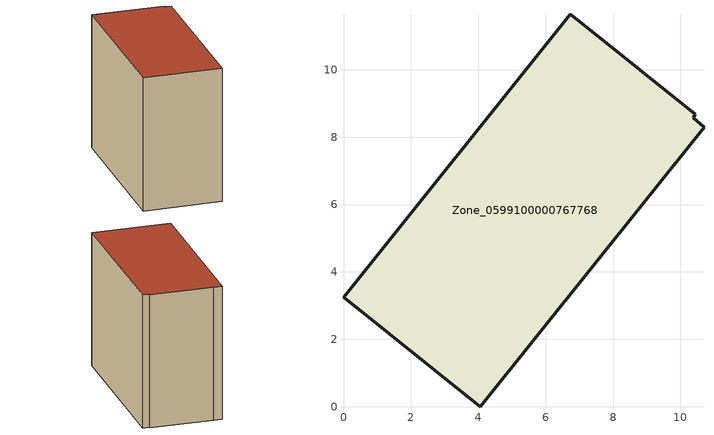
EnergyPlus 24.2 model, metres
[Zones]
Zone_0599100000767768
 floor ground (C_G): 7.14,11.32 10.44,8.68 10.37,8.58 10.7,8.3 4.06,0 0,3.25 6.72,11.65 z0.38
 wall outside (C_F): 10.37,8.58 10.44,8.68 7.14,11.32 6.72,11.65 0,3.25 4.06,0 10.7,8.3 10.37,8.58 z0.38:9.46
 roof outside (C_R): 10.44,8.68 7.14,11.32 6.72,11.65 0,3.25 4.06,0 10.7,8.3 10.37,8.58 z9.46
[BUILDING]
Pand.0599100000767768: North Axis=0; Terrain=City; Loads Convergence Tolerance Value=0.04; Temperature Convergence Tolerance Value=0.4; Solar Distribution=FullExterior; Maximum Number of Warmup Days=25; Minimum Number of Warmup Days=1
[Site:Location]
Rotterdam.The.Hague.AP_ZH_NLD Design_Conditions: Latitude=51.96; Longitude=4.45; Time Zone=1; Elevation=-4.5
[SITE:GROUNDTEMPERATURE:BUILDINGSURFACE]
18, 18, 18, 18, 18, 18, 18, 18, 18, 18, 18, 18
[MATERIAL] Thermal Absorptance=0.9; Solar Absorptance=0.7; Visible Absorptance=0.7
Name | Roughness | Thickness | Conductivity | Density | Specific Heat
G.TI.2006-2014 | MediumSmooth | 0.15 | 0.06 | 540 | 1210
F.TI.2006-2014 | Rough | 0.3 | 0.12 | 1920 | 840
R.TI.2006-2014 | MediumRough | 0.2 | 0.08 | 1500 | 1000
[CONSTRUCTION]
C_G: G.TI.2006-2014
C_F: F.TI.2006-2014
C_R: R.TI.2006-2014
[ZONE]
Zone_0599100000767768: Type=1; Multiplier=1; Ceiling Height=Autocalculate; Volume=Autocalculate; Floor Area=autocalculate; Part of Total Floor Area=Yes
[ZONEINFILTRATION:DESIGNFLOWRATE]
Infil_Zone_0599100000767768: Zone or ZoneList or Space or SpaceList=Zone_0599100000767768; Schedule=AlwaysOn; Design Flow Rate Calculation Method=Flow/Area; Flow Rate per Floor Area=0.0015; Constant Term Coefficient=1; Temperature Term Coefficient=0; Velocity Term Coefficient=0; Velocity Squared Term Coefficient=0
[HVACTEMPLATE:ZONE:IDEALLOADSAIRSYSTEM]
Zone_0599100000767768: Maximum Heating Supply Air Temperature=50; Minimum Cooling Supply Air Temperature=13; Maximum Heating Supply Air Humidity Ratio=0.0156; Minimum Cooling Supply Air Humidity Ratio=0.0077; Heating Limit=NoLimit; Cooling Limit=NoLimit; Dehumidification Control Type=ConstantSensibleHeatRatio; Cooling Sensible Heat Ratio=0.7; Dehumidification Setpoint=60; Humidification Control Type=None; Humidification Setpoint=30; Outdoor Air Method=None; Outdoor Air Flow Rate per Person=0.00944; Outdoor Air Flow Rate per Zone Floor Area=0; Outdoor Air Flow Rate per Zone=0; Demand Controlled Ventilation Type=None; Outdoor Air Economizer Type=NoEconomizer; Heat Recovery Type=None; Sensible Heat Recovery Effectiveness=0.7; Latent Heat Recovery Effectiveness=0.65
[ZONECONTROL:THERMOSTAT]
ThermostatControl_Zone_0599100000767768: Zone or ZoneList=Zone_0599100000767768; Control Type Schedule=DualSetpointControlType; Control 1=Thermostat_Zone_0599100000767768; Temperature Difference Between Cutout And Setpoint=0
[THERMOSTATSETPOINT:DUALSETPOINT]
Thermostat_Zone_0599100000767768: Heating Setpoint Temperature Schedule=HeatingSetpoint_Zone_0599100000767768; Cooling Setpoint Temperature Schedule=CoolingSetpoint_Zone_0599100000767768
[SCHEDULE:COMPACT]
HeatingSetpoint_Zone_0599100000767768: Through: 12/31, For: AllDays, Until: 24:00, 21
CoolingSetpoint_Zone_0599100000767768: Through: 12/31, For: AllDays, Until: 24:00, 24
DualSetpointControlType: Through: 12/31, For: AllDays, Until: 24:00, 4
AlwaysOn: Through: 12/31, For: AllDays, Until: 24:00, 1
